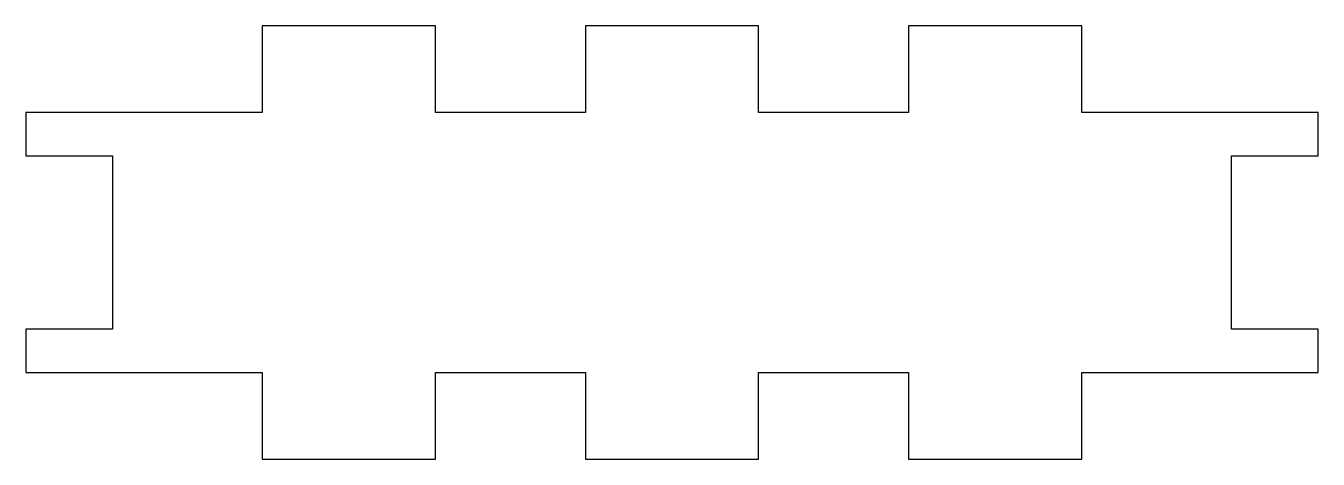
# Model space of a CAD drawing. Header units: millimetres. Extents: x -44.8 to 44.8, y -15 to 15.
import ezdxf

# ---------------------------------------------------------------- set-up
doc = ezdxf.new("R2010")
doc.units = ezdxf.units.MM

msp = doc.modelspace()

# ---------------------------------------------------------------- linework, layer by layer
msp.add_lwpolyline([(-6, 15), (-6, 9), (-16.375, 9), (-16.375, 15), (-28.375, 15), (-28.375, 9), (-44.75, 9), (-44.75, 6), (-38.75, 6), (-38.75, -6), (-44.75, -6), (-44.75, -9), (-28.375, -9), (-28.375, -15), (-16.375, -15), (-16.375, -9), (-6, -9), (-6, -15), (6, -15), (6, -9), (16.375, -9), (16.375, -15), (28.375, -15), (28.375, -9), (44.75, -9), (44.75, -6), (38.75, -6), (38.75, 6), (44.75, 6), (44.75, 9), (28.375, 9), (28.375, 15), (16.375, 15), (16.375, 9), (6, 9), (6, 15)], close=True)

doc.saveas('drawing.dxf')
